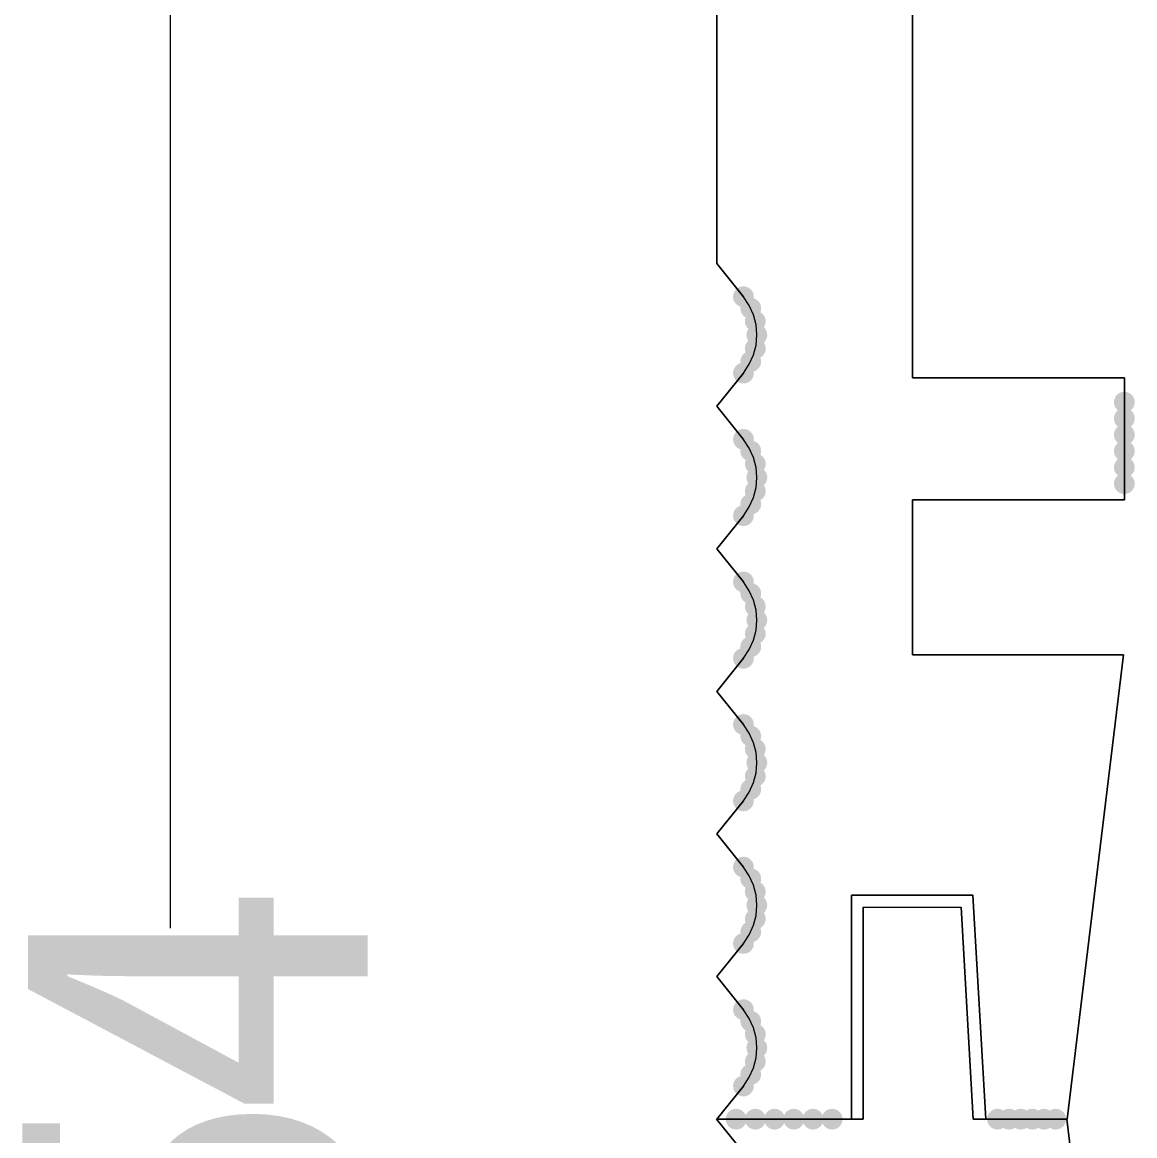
# Model space of a CAD drawing. Header units: millimetres. Extents: x 0 to 588, y 0 to 418.
# Drawn here: x 58.35 to 71.74, y 75.69 to 89.08 of the extents above; entities that cross this region are included whole.
import ezdxf

# ---------------------------------------------------------------- set-up
doc = ezdxf.new("R2010")
doc.units = ezdxf.units.MM

msp = doc.modelspace()

# ---------------------------------------------------------------- hatches: boundary and pattern name
h = msp.add_hatch(color=0)
edge = h.paths.add_edge_path()
edge.add_arc((67.029731, 85.780185), 0.125009, 0, 360)
h = msp.add_hatch(color=0)
edge = h.paths.add_edge_path()
edge.add_arc((67.029731, 85.780185), 0.125009, 0, 360)
h = msp.add_hatch(color=0)
edge = h.paths.add_edge_path()
edge.add_arc((67.117679, 85.640616), 0.125009, 0, 360)
h = msp.add_hatch(color=0)
edge = h.paths.add_edge_path()
edge.add_arc((67.172284, 85.484949), 0.125009, 0, 360)
h = msp.add_hatch(color=0)
edge = h.paths.add_edge_path()
edge.add_arc((67.190796, 85.321024), 0.125009, 0, 360)
h = msp.add_hatch(color=0)
edge = h.paths.add_edge_path()
edge.add_arc((67.172284, 85.157099), 0.125009, 0, 360)
h = msp.add_hatch(color=0)
edge = h.paths.add_edge_path()
edge.add_arc((67.117679, 85.001432), 0.125009, 0, 360)
h = msp.add_hatch(color=0)
edge = h.paths.add_edge_path()
edge.add_arc((67.029731, 84.861864), 0.125009, 0, 360)
h = msp.add_hatch(color=0)
edge = h.paths.add_edge_path()
edge.add_arc((71.611147, 84.512507), 0.125009, 0, 360)
h = msp.add_hatch(color=0)
edge = h.paths.add_edge_path()
edge.add_arc((71.611147, 84.316503), 0.125009, 0, 360)
h = msp.add_hatch(color=0)
edge = h.paths.add_edge_path()
edge.add_arc((71.611147, 84.120499), 0.125009, 0, 360)
h = msp.add_hatch(color=0)
edge = h.paths.add_edge_path()
edge.add_arc((67.029731, 84.065149), 0.125009, 0, 360)
h = msp.add_hatch(color=0)
edge = h.paths.add_edge_path()
edge.add_arc((67.029731, 84.065149), 0.125009, 0, 360)
h = msp.add_hatch(color=0)
edge = h.paths.add_edge_path()
edge.add_arc((67.117679, 83.925581), 0.125009, 0, 360)
h = msp.add_hatch(color=0)
edge = h.paths.add_edge_path()
edge.add_arc((71.611147, 83.924495), 0.125009, 0, 360)
h = msp.add_hatch(color=0)
edge = h.paths.add_edge_path()
edge.add_arc((67.172284, 83.769914), 0.125009, 0, 360)
h = msp.add_hatch(color=0)
edge = h.paths.add_edge_path()
edge.add_arc((71.611147, 83.728491), 0.125009, 0, 360)
h = msp.add_hatch(color=0)
edge = h.paths.add_edge_path()
edge.add_arc((67.190796, 83.605989), 0.125009, 0, 360)
h = msp.add_hatch(color=0)
edge = h.paths.add_edge_path()
edge.add_arc((71.611147, 83.532487), 0.125009, 0, 360)
h = msp.add_hatch(color=0)
edge = h.paths.add_edge_path()
edge.add_arc((67.172284, 83.442064), 0.125009, 0, 360)
h = msp.add_hatch(color=0)
edge = h.paths.add_edge_path()
edge.add_arc((67.117679, 83.286397), 0.125009, 0, 360)
h = msp.add_hatch(color=0)
edge = h.paths.add_edge_path()
edge.add_arc((67.029731, 83.146828), 0.125009, 0, 360)
h = msp.add_hatch(color=0)
edge = h.paths.add_edge_path()
edge.add_arc((67.029731, 82.350114), 0.125009, 0, 360)
h = msp.add_hatch(color=0)
edge = h.paths.add_edge_path()
edge.add_arc((67.029731, 82.350114), 0.125009, 0, 360)
h = msp.add_hatch(color=0)
edge = h.paths.add_edge_path()
edge.add_arc((67.117679, 82.210545), 0.125009, 0, 360)
h = msp.add_hatch(color=0)
edge = h.paths.add_edge_path()
edge.add_arc((67.172284, 82.054878), 0.125009, 0, 360)
h = msp.add_hatch(color=0)
edge = h.paths.add_edge_path()
edge.add_arc((67.190796, 81.890953), 0.125009, 0, 360)
h = msp.add_hatch(color=0)
edge = h.paths.add_edge_path()
edge.add_arc((67.172284, 81.727029), 0.125009, 0, 360)
h = msp.add_hatch(color=0)
edge = h.paths.add_edge_path()
edge.add_arc((67.117679, 81.571362), 0.125009, 0, 360)
h = msp.add_hatch(color=0)
edge = h.paths.add_edge_path()
edge.add_arc((67.029731, 81.431793), 0.125009, 0, 360)
h = msp.add_hatch(color=0)
edge = h.paths.add_edge_path()
edge.add_arc((67.029731, 80.635078), 0.125009, 0, 360)
h = msp.add_hatch(color=0)
edge = h.paths.add_edge_path()
edge.add_arc((67.029731, 80.635078), 0.125009, 0, 360)
h = msp.add_hatch(color=0)
edge = h.paths.add_edge_path()
edge.add_arc((67.117679, 80.49551), 0.125009, 0, 360)
h = msp.add_hatch(color=0)
edge = h.paths.add_edge_path()
edge.add_arc((67.172284, 80.339843), 0.125009, 0, 360)
h = msp.add_hatch(color=0)
edge = h.paths.add_edge_path()
edge.add_arc((67.190796, 80.175918), 0.125009, 0, 360)
h = msp.add_hatch(color=0)
edge = h.paths.add_edge_path()
edge.add_arc((67.172284, 80.011993), 0.125009, 0, 360)
h = msp.add_hatch(color=0)
edge = h.paths.add_edge_path()
edge.add_arc((67.117679, 79.856326), 0.125009, 0, 360)
h = msp.add_hatch(color=0)
edge = h.paths.add_edge_path()
edge.add_arc((67.029731, 79.716758), 0.125009, 0, 360)
h = msp.add_hatch(color=0)
edge = h.paths.add_edge_path()
edge.add_arc((67.029731, 78.920043), 0.125009, 0, 360)
h = msp.add_hatch(color=0)
edge = h.paths.add_edge_path()
edge.add_arc((67.029731, 78.920043), 0.125009, 0, 360)
h = msp.add_hatch(color=0)
edge = h.paths.add_edge_path()
edge.add_arc((67.117679, 78.780475), 0.125009, 0, 360)
h = msp.add_hatch(color=0)
edge = h.paths.add_edge_path()
edge.add_arc((67.172284, 78.624807), 0.125009, 0, 360)
h = msp.add_hatch(color=0)
edge = h.paths.add_edge_path()
edge.add_arc((67.190796, 78.460883), 0.125009, 0, 360)
h = msp.add_hatch(color=0)
edge = h.paths.add_edge_path()
edge.add_arc((67.172284, 78.296958), 0.125009, 0, 360)
h = msp.add_hatch(color=0)
edge = h.paths.add_edge_path()
edge.add_arc((67.117679, 78.141291), 0.125009, 0, 360)
h = msp.add_hatch(color=0)
edge = h.paths.add_edge_path()
edge.add_arc((67.029731, 78.001722), 0.125009, 0, 360)
h = msp.add_hatch(color=0)
edge = h.paths.add_edge_path()
edge.add_arc((67.029731, 77.205007), 0.125009, 0, 360)
h = msp.add_hatch(color=0)
edge = h.paths.add_edge_path()
edge.add_arc((67.029731, 77.205007), 0.125009, 0, 360)
h = msp.add_hatch(color=0)
edge = h.paths.add_edge_path()
edge.add_arc((67.117679, 77.065439), 0.125009, 0, 360)
h = msp.add_hatch(color=0)
edge = h.paths.add_edge_path()
edge.add_arc((67.172284, 76.909772), 0.125009, 0, 360)
h = msp.add_hatch(color=0)
edge = h.paths.add_edge_path()
edge.add_arc((67.190796, 76.745847), 0.125009, 0, 360)
h = msp.add_hatch(color=0)
edge = h.paths.add_edge_path()
edge.add_arc((67.172284, 76.581923), 0.125009, 0, 360)
h = msp.add_hatch(color=0)
edge = h.paths.add_edge_path()
edge.add_arc((67.117679, 76.426255), 0.125009, 0, 360)
h = msp.add_hatch(color=0)
edge = h.paths.add_edge_path()
edge.add_arc((67.029731, 76.286687), 0.125009, 0, 360)
h = msp.add_hatch(color=0)
edge = h.paths.add_edge_path()
edge.add_arc((66.94205, 75.88833), 0.125009, 0, 360)
h = msp.add_hatch(color=0)
edge = h.paths.add_edge_path()
edge.add_arc((66.94205, 75.88833), 0.125009, 0, 360)
h = msp.add_hatch(color=0)
edge = h.paths.add_edge_path()
edge.add_arc((66.94205, 75.88833), 0.125009, 0, 360)
h = msp.add_hatch(color=0)
edge = h.paths.add_edge_path()
edge.add_arc((67.173055, 75.88833), 0.125009, 0, 360)
h = msp.add_hatch(color=0)
edge = h.paths.add_edge_path()
edge.add_arc((67.173055, 75.88833), 0.125009, 0, 360)
h = msp.add_hatch(color=0)
edge = h.paths.add_edge_path()
edge.add_arc((67.173055, 75.88833), 0.125009, 0, 360)
h = msp.add_hatch(color=0)
edge = h.paths.add_edge_path()
edge.add_arc((67.40406, 75.88833), 0.125009, 0, 360)
h = msp.add_hatch(color=0)
edge = h.paths.add_edge_path()
edge.add_arc((67.40406, 75.88833), 0.125009, 0, 360)
h = msp.add_hatch(color=0)
edge = h.paths.add_edge_path()
edge.add_arc((67.40406, 75.88833), 0.125009, 0, 360)
h = msp.add_hatch(color=0)
edge = h.paths.add_edge_path()
edge.add_arc((67.635065, 75.88833), 0.125009, 0, 360)
h = msp.add_hatch(color=0)
edge = h.paths.add_edge_path()
edge.add_arc((67.635065, 75.88833), 0.125009, 0, 360)
h = msp.add_hatch(color=0)
edge = h.paths.add_edge_path()
edge.add_arc((67.635065, 75.88833), 0.125009, 0, 360)
h = msp.add_hatch(color=0)
edge = h.paths.add_edge_path()
edge.add_arc((67.866069, 75.88833), 0.125009, 0, 360)
h = msp.add_hatch(color=0)
edge = h.paths.add_edge_path()
edge.add_arc((67.866069, 75.88833), 0.125009, 0, 360)
h = msp.add_hatch(color=0)
edge = h.paths.add_edge_path()
edge.add_arc((67.866069, 75.88833), 0.125009, 0, 360)
h = msp.add_hatch(color=0)
edge = h.paths.add_edge_path()
edge.add_arc((68.097074, 75.88833), 0.125009, 0, 360)
h = msp.add_hatch(color=0)
edge = h.paths.add_edge_path()
edge.add_arc((68.097074, 75.88833), 0.125009, 0, 360)
h = msp.add_hatch(color=0)
edge = h.paths.add_edge_path()
edge.add_arc((68.097074, 75.88833), 0.125009, 0, 360)
h = msp.add_hatch(color=0)
edge = h.paths.add_edge_path()
edge.add_arc((70.085325, 75.88833), 0.125009, 0, 360)
h = msp.add_hatch(color=0)
edge = h.paths.add_edge_path()
edge.add_arc((70.225293, 75.88833), 0.125009, 0, 360)
h = msp.add_hatch(color=0)
edge = h.paths.add_edge_path()
edge.add_arc((70.365261, 75.88833), 0.125009, 0, 360)
h = msp.add_hatch(color=0)
edge = h.paths.add_edge_path()
edge.add_arc((70.505229, 75.88833), 0.125009, 0, 360)
h = msp.add_hatch(color=0)
edge = h.paths.add_edge_path()
edge.add_arc((70.645197, 75.88833), 0.125009, 0, 360)
h = msp.add_hatch(color=0)
edge = h.paths.add_edge_path()
edge.add_arc((70.785164, 75.88833), 0.125009, 0, 360)

# ---------------------------------------------------------------- linework, layer by layer
at = {"color": 1, "lineweight": 0}
msp.add_lwpolyline([(60.132209, 101.368838), (60.132209, 78.187004)], dxfattribs=at)
at = {"color": 0, "lineweight": 0}
for points in [[(66.711046, 86.178524), (66.711046, 91.32363)], [(69.063094, 90.392611), (69.063094, 84.806496)], [(67.029731, 85.780167), (66.711046, 86.178524)], [(66.711046, 84.463489), (67.029731, 84.861846)], [(69.063094, 84.806496), (71.611147, 84.806496)], [(71.611147, 84.806496), (71.611147, 83.336465)], [(67.029731, 84.065132), (66.711046, 84.463489)], [(71.611147, 83.336465), (69.063094, 83.336465)], [(69.063094, 83.336465), (69.063094, 81.474427)], [(66.711046, 82.748453), (67.029731, 83.146811)], [(67.029731, 82.350096), (66.711046, 82.748453)], [(66.711046, 81.033418), (67.029731, 81.431776)], [(69.063094, 81.474427), (71.599319, 81.474427)], [(71.599319, 81.474427), (70.925133, 75.888312)], [(67.029731, 80.635061), (66.711046, 81.033418)], [(66.711046, 79.318383), (67.029731, 79.71674)], [(67.029731, 78.920025), (66.711046, 79.318383)], [(69.789873, 78.583367), (68.328079, 78.583367)], [(68.328079, 78.583367), (68.328079, 75.888312)], [(69.945357, 75.888312), (69.789873, 78.583367)], [(68.470964, 75.888312), (68.470964, 78.436365)], [(69.646988, 78.436365), (69.793991, 75.888312)], [(66.711046, 77.603347), (67.029731, 78.001705)], [(67.029731, 77.20499), (66.711046, 77.603347)], [(66.711046, 75.888312), (67.029731, 76.286669)], [(67.025613, 75.489955), (66.706927, 75.888312)], [(66.706927, 75.888312), (68.470964, 75.888312)], [(68.328079, 75.888312), (66.711046, 75.888312)], [(66.711046, 75.888312), (68.328079, 75.888312)], [(69.793991, 75.888312), (70.921014, 75.888312)], [(70.925133, 75.888312), (69.945357, 75.888312)], [(70.921014, 75.888312), (71.5952, 70.302197)]]:
    msp.add_lwpolyline(points, close=True, dxfattribs=at)
for points in [[(66.711046, 86.178524), (66.711046, 91.32363)], [(66.711046, 86.178524), (66.711046, 91.32363)], [(69.063094, 90.392611), (69.063094, 84.806496)], [(69.063094, 84.806496), (69.063094, 90.392611)], [(67.029731, 85.780167), (66.711046, 86.178524)], [(66.711046, 86.178524), (67.029731, 85.780167)], [(67.029731, 84.861846), (67.100197, 84.967367), (67.15053, 85.080833), (67.18073, 85.199596), (67.190796, 85.321007), (67.18073, 85.442418), (67.15053, 85.56118), (67.100197, 85.674646), (67.029731, 85.780167)], [(67.029731, 84.861846), (67.100197, 84.967367), (67.15053, 85.080833), (67.18073, 85.199596), (67.190796, 85.321007), (67.18073, 85.442418), (67.15053, 85.56118), (67.100197, 85.674646), (67.029731, 85.780167)], [(67.029731, 84.861846), (67.100197, 84.967367), (67.15053, 85.080833), (67.18073, 85.199596), (67.190796, 85.321007), (67.18073, 85.442418), (67.15053, 85.56118), (67.100197, 85.674646), (67.029731, 85.780167)], [(67.029731, 84.861846), (67.100197, 84.967367), (67.15053, 85.080833), (67.18073, 85.199596), (67.190796, 85.321007), (67.18073, 85.442418), (67.15053, 85.56118), (67.100197, 85.674646), (67.029731, 85.780167)], [(67.029731, 84.861846), (67.100197, 84.967367), (67.15053, 85.080833), (67.18073, 85.199596), (67.190796, 85.321007), (67.18073, 85.442418), (67.15053, 85.56118), (67.100197, 85.674646), (67.029731, 85.780167)], [(67.029731, 84.861846), (67.100197, 84.967367), (67.15053, 85.080833), (67.18073, 85.199596), (67.190796, 85.321007), (67.18073, 85.442418), (67.15053, 85.56118), (67.100197, 85.674646), (67.029731, 85.780167)], [(67.029731, 84.861846), (67.100197, 84.967367), (67.15053, 85.080833), (67.18073, 85.199596), (67.190796, 85.321007), (67.18073, 85.442418), (67.15053, 85.56118), (67.100197, 85.674646), (67.029731, 85.780167)], [(67.029731, 84.861846), (67.100197, 84.967367), (67.15053, 85.080833), (67.18073, 85.199596), (67.190796, 85.321007), (67.18073, 85.442418), (67.15053, 85.56118), (67.100197, 85.674646), (67.029731, 85.780167)], [(67.029731, 84.861846), (67.100197, 84.967367), (67.15053, 85.080833), (67.18073, 85.199596), (67.190796, 85.321007), (67.18073, 85.442418), (67.15053, 85.56118), (67.100197, 85.674646), (67.029731, 85.780167)], [(67.029731, 84.861846), (67.100197, 84.967367), (67.15053, 85.080833), (67.18073, 85.199596), (67.190796, 85.321007), (67.18073, 85.442418), (67.15053, 85.56118), (67.100197, 85.674646), (67.029731, 85.780167)], [(66.711046, 84.463489), (67.029731, 84.861846)], [(67.029731, 84.861846), (66.711046, 84.463489)], [(69.063094, 84.806496), (71.611147, 84.806496)], [(69.063094, 84.806496), (71.611147, 84.806496)], [(71.611147, 84.806496), (71.611147, 83.336465)], [(71.611147, 84.806496), (71.611147, 83.336465)], [(71.611147, 83.336465), (71.611147, 84.708494)], [(71.611147, 83.336465), (71.611147, 84.708494)], [(71.611147, 83.336465), (71.611147, 84.708494)], [(71.611147, 83.336465), (71.611147, 84.708494)], [(71.611147, 83.336465), (71.611147, 84.708494)], [(71.611147, 83.336465), (71.611147, 84.708494), (71.611147, 83.336465), (71.611147, 84.708494)], [(67.029731, 84.065132), (66.711046, 84.463489)], [(66.711046, 84.463489), (67.029731, 84.065132)], [(67.029731, 83.146811), (67.100197, 83.252332), (67.15053, 83.365797), (67.18073, 83.48456), (67.190796, 83.605971), (67.18073, 83.727382), (67.15053, 83.846145), (67.100197, 83.959611), (67.029731, 84.065132)], [(67.029731, 83.146811), (67.100197, 83.252332), (67.15053, 83.365797), (67.18073, 83.48456), (67.190796, 83.605971), (67.18073, 83.727382), (67.15053, 83.846145), (67.100197, 83.959611), (67.029731, 84.065132)], [(67.029731, 83.146811), (67.100197, 83.252332), (67.15053, 83.365797), (67.18073, 83.48456), (67.190796, 83.605971), (67.18073, 83.727382), (67.15053, 83.846145), (67.100197, 83.959611), (67.029731, 84.065132)], [(67.029731, 83.146811), (67.100197, 83.252332), (67.15053, 83.365797), (67.18073, 83.48456), (67.190796, 83.605971), (67.18073, 83.727382), (67.15053, 83.846145), (67.100197, 83.959611), (67.029731, 84.065132)], [(67.029731, 83.146811), (67.100197, 83.252332), (67.15053, 83.365797), (67.18073, 83.48456), (67.190796, 83.605971), (67.18073, 83.727382), (67.15053, 83.846145), (67.100197, 83.959611), (67.029731, 84.065132)], [(67.029731, 83.146811), (67.100197, 83.252332), (67.15053, 83.365797), (67.18073, 83.48456), (67.190796, 83.605971), (67.18073, 83.727382), (67.15053, 83.846145), (67.100197, 83.959611), (67.029731, 84.065132)], [(67.029731, 83.146811), (67.100197, 83.252332), (67.15053, 83.365797), (67.18073, 83.48456), (67.190796, 83.605971), (67.18073, 83.727382), (67.15053, 83.846145), (67.100197, 83.959611), (67.029731, 84.065132)], [(67.029731, 83.146811), (67.100197, 83.252332), (67.15053, 83.365797), (67.18073, 83.48456), (67.190796, 83.605971), (67.18073, 83.727382), (67.15053, 83.846145), (67.100197, 83.959611), (67.029731, 84.065132)], [(67.029731, 83.146811), (67.100197, 83.252332), (67.15053, 83.365797), (67.18073, 83.48456), (67.190796, 83.605971), (67.18073, 83.727382), (67.15053, 83.846145), (67.100197, 83.959611), (67.029731, 84.065132)], [(67.029731, 83.146811), (67.100197, 83.252332), (67.15053, 83.365797), (67.18073, 83.48456), (67.190796, 83.605971), (67.18073, 83.727382), (67.15053, 83.846145), (67.100197, 83.959611), (67.029731, 84.065132)], [(69.063094, 83.336465), (69.063094, 81.474427)], [(71.611147, 83.336465), (69.063094, 83.336465)], [(69.063094, 83.336465), (69.063094, 81.474427)], [(71.611147, 83.336465), (69.063094, 83.336465)], [(66.711046, 82.748453), (67.029731, 83.146811)], [(67.029731, 83.146811), (66.711046, 82.748453)], [(67.029731, 82.350096), (66.711046, 82.748453)], [(66.711046, 82.748453), (67.029731, 82.350096)], [(67.029731, 81.431776), (67.100197, 81.537296), (67.15053, 81.650762), (67.18073, 81.769525), (67.190796, 81.890936), (67.18073, 82.012347), (67.15053, 82.131109), (67.100197, 82.244575), (67.029731, 82.350096)], [(67.029731, 81.431776), (67.100197, 81.537296), (67.15053, 81.650762), (67.18073, 81.769525), (67.190796, 81.890936), (67.18073, 82.012347), (67.15053, 82.131109), (67.100197, 82.244575), (67.029731, 82.350096)], [(67.029731, 81.431776), (67.100197, 81.537296), (67.15053, 81.650762), (67.18073, 81.769525), (67.190796, 81.890936), (67.18073, 82.012347), (67.15053, 82.131109), (67.100197, 82.244575), (67.029731, 82.350096)], [(67.029731, 81.431776), (67.100197, 81.537296), (67.15053, 81.650762), (67.18073, 81.769525), (67.190796, 81.890936), (67.18073, 82.012347), (67.15053, 82.131109), (67.100197, 82.244575), (67.029731, 82.350096)], [(67.029731, 81.431776), (67.100197, 81.537296), (67.15053, 81.650762), (67.18073, 81.769525), (67.190796, 81.890936), (67.18073, 82.012347), (67.15053, 82.131109), (67.100197, 82.244575), (67.029731, 82.350096)], [(67.029731, 81.431776), (67.100197, 81.537296), (67.15053, 81.650762), (67.18073, 81.769525), (67.190796, 81.890936), (67.18073, 82.012347), (67.15053, 82.131109), (67.100197, 82.244575), (67.029731, 82.350096)], [(67.029731, 81.431776), (67.100197, 81.537296), (67.15053, 81.650762), (67.18073, 81.769525), (67.190796, 81.890936), (67.18073, 82.012347), (67.15053, 82.131109), (67.100197, 82.244575), (67.029731, 82.350096)], [(67.029731, 81.431776), (67.100197, 81.537296), (67.15053, 81.650762), (67.18073, 81.769525), (67.190796, 81.890936), (67.18073, 82.012347), (67.15053, 82.131109), (67.100197, 82.244575), (67.029731, 82.350096)], [(67.029731, 81.431776), (67.100197, 81.537296), (67.15053, 81.650762), (67.18073, 81.769525), (67.190796, 81.890936), (67.18073, 82.012347), (67.15053, 82.131109), (67.100197, 82.244575), (67.029731, 82.350096)], [(67.029731, 81.431776), (67.100197, 81.537296), (67.15053, 81.650762), (67.18073, 81.769525), (67.190796, 81.890936), (67.18073, 82.012347), (67.15053, 82.131109), (67.100197, 82.244575), (67.029731, 82.350096)], [(66.711046, 81.033418), (67.029731, 81.431776)], [(67.029731, 81.431776), (66.711046, 81.033418)], [(69.063094, 81.474427), (71.599319, 81.474427)], [(69.063094, 81.474427), (71.599319, 81.474427)], [(71.599319, 81.474427), (70.925133, 75.888312)], [(70.925133, 75.888312), (71.599319, 81.474427)], [(67.029731, 80.635061), (66.711046, 81.033418)], [(66.711046, 81.033418), (67.029731, 80.635061)], [(67.029731, 79.71674), (67.100197, 79.822261), (67.15053, 79.935727), (67.18073, 80.054489), (67.190796, 80.1759), (67.18073, 80.297311), (67.15053, 80.416074), (67.100197, 80.52954), (67.029731, 80.635061)], [(67.029731, 79.71674), (67.100197, 79.822261), (67.15053, 79.935727), (67.18073, 80.054489), (67.190796, 80.1759), (67.18073, 80.297311), (67.15053, 80.416074), (67.100197, 80.52954), (67.029731, 80.635061)], [(67.029731, 79.71674), (67.100197, 79.822261), (67.15053, 79.935727), (67.18073, 80.054489), (67.190796, 80.1759), (67.18073, 80.297311), (67.15053, 80.416074), (67.100197, 80.52954), (67.029731, 80.635061)], [(67.029731, 79.71674), (67.100197, 79.822261), (67.15053, 79.935727), (67.18073, 80.054489), (67.190796, 80.1759), (67.18073, 80.297311), (67.15053, 80.416074), (67.100197, 80.52954), (67.029731, 80.635061)], [(67.029731, 79.71674), (67.100197, 79.822261), (67.15053, 79.935727), (67.18073, 80.054489), (67.190796, 80.1759), (67.18073, 80.297311), (67.15053, 80.416074), (67.100197, 80.52954), (67.029731, 80.635061)], [(67.029731, 79.71674), (67.100197, 79.822261), (67.15053, 79.935727), (67.18073, 80.054489), (67.190796, 80.1759), (67.18073, 80.297311), (67.15053, 80.416074), (67.100197, 80.52954), (67.029731, 80.635061)], [(67.029731, 79.71674), (67.100197, 79.822261), (67.15053, 79.935727), (67.18073, 80.054489), (67.190796, 80.1759), (67.18073, 80.297311), (67.15053, 80.416074), (67.100197, 80.52954), (67.029731, 80.635061)], [(67.029731, 79.71674), (67.100197, 79.822261), (67.15053, 79.935727), (67.18073, 80.054489), (67.190796, 80.1759), (67.18073, 80.297311), (67.15053, 80.416074), (67.100197, 80.52954), (67.029731, 80.635061)], [(67.029731, 79.71674), (67.100197, 79.822261), (67.15053, 79.935727), (67.18073, 80.054489), (67.190796, 80.1759), (67.18073, 80.297311), (67.15053, 80.416074), (67.100197, 80.52954), (67.029731, 80.635061)], [(67.029731, 79.71674), (67.100197, 79.822261), (67.15053, 79.935727), (67.18073, 80.054489), (67.190796, 80.1759), (67.18073, 80.297311), (67.15053, 80.416074), (67.100197, 80.52954), (67.029731, 80.635061)], [(66.711046, 79.318383), (67.029731, 79.71674)], [(67.029731, 79.71674), (66.711046, 79.318383)], [(67.029731, 78.920025), (66.711046, 79.318383)], [(66.711046, 79.318383), (67.029731, 78.920025)], [(67.029731, 78.001705), (67.100197, 78.107225), (67.15053, 78.220691), (67.18073, 78.339454), (67.190796, 78.460865), (67.18073, 78.582276), (67.15053, 78.701039), (67.100197, 78.814504), (67.029731, 78.920025)], [(67.029731, 78.001705), (67.100197, 78.107225), (67.15053, 78.220691), (67.18073, 78.339454), (67.190796, 78.460865), (67.18073, 78.582276), (67.15053, 78.701039), (67.100197, 78.814504), (67.029731, 78.920025)], [(67.029731, 78.001705), (67.100197, 78.107225), (67.15053, 78.220691), (67.18073, 78.339454), (67.190796, 78.460865), (67.18073, 78.582276), (67.15053, 78.701039), (67.100197, 78.814504), (67.029731, 78.920025)], [(67.029731, 78.001705), (67.100197, 78.107225), (67.15053, 78.220691), (67.18073, 78.339454), (67.190796, 78.460865), (67.18073, 78.582276), (67.15053, 78.701039), (67.100197, 78.814504), (67.029731, 78.920025)], [(67.029731, 78.001705), (67.100197, 78.107225), (67.15053, 78.220691), (67.18073, 78.339454), (67.190796, 78.460865), (67.18073, 78.582276), (67.15053, 78.701039), (67.100197, 78.814504), (67.029731, 78.920025)], [(67.029731, 78.001705), (67.100197, 78.107225), (67.15053, 78.220691), (67.18073, 78.339454), (67.190796, 78.460865), (67.18073, 78.582276), (67.15053, 78.701039), (67.100197, 78.814504), (67.029731, 78.920025)], [(67.029731, 78.001705), (67.100197, 78.107225), (67.15053, 78.220691), (67.18073, 78.339454), (67.190796, 78.460865), (67.18073, 78.582276), (67.15053, 78.701039), (67.100197, 78.814504), (67.029731, 78.920025)], [(67.029731, 78.001705), (67.100197, 78.107225), (67.15053, 78.220691), (67.18073, 78.339454), (67.190796, 78.460865), (67.18073, 78.582276), (67.15053, 78.701039), (67.100197, 78.814504), (67.029731, 78.920025)], [(67.029731, 78.001705), (67.100197, 78.107225), (67.15053, 78.220691), (67.18073, 78.339454), (67.190796, 78.460865), (67.18073, 78.582276), (67.15053, 78.701039), (67.100197, 78.814504), (67.029731, 78.920025)], [(67.029731, 78.001705), (67.100197, 78.107225), (67.15053, 78.220691), (67.18073, 78.339454), (67.190796, 78.460865), (67.18073, 78.582276), (67.15053, 78.701039), (67.100197, 78.814504), (67.029731, 78.920025)], [(68.328079, 78.583367), (68.328079, 75.888312)], [(69.789873, 78.583367), (68.328079, 78.583367)], [(68.328079, 75.888312), (68.328079, 78.583367)], [(68.328079, 78.583367), (69.789873, 78.583367)], [(69.945357, 75.888312), (69.789873, 78.583367)], [(69.789873, 78.583367), (69.945357, 75.888312)], [(68.470964, 75.888312), (68.470964, 78.436365)], [(68.470964, 75.888312), (68.470964, 78.436365)], [(68.470964, 78.436365), (69.646988, 78.436365)], [(69.646988, 78.436365), (69.793991, 75.888312)], [(69.646988, 78.436365), (69.793991, 75.888312)], [(66.711046, 77.603347), (67.029731, 78.001705)], [(67.029731, 78.001705), (66.711046, 77.603347)], [(67.029731, 77.20499), (66.711046, 77.603347)], [(66.711046, 77.603347), (67.029731, 77.20499)], [(67.029731, 76.286669), (67.100197, 76.39219), (67.15053, 76.505656), (67.18073, 76.624419), (67.190796, 76.74583), (67.18073, 76.867241), (67.15053, 76.986003), (67.100197, 77.099469), (67.029731, 77.20499)], [(67.029731, 76.286669), (67.100197, 76.39219), (67.15053, 76.505656), (67.18073, 76.624419), (67.190796, 76.74583), (67.18073, 76.867241), (67.15053, 76.986003), (67.100197, 77.099469), (67.029731, 77.20499)], [(67.029731, 76.286669), (67.100197, 76.39219), (67.15053, 76.505656), (67.18073, 76.624419), (67.190796, 76.74583), (67.18073, 76.867241), (67.15053, 76.986003), (67.100197, 77.099469), (67.029731, 77.20499)], [(67.029731, 76.286669), (67.100197, 76.39219), (67.15053, 76.505656), (67.18073, 76.624419), (67.190796, 76.74583), (67.18073, 76.867241), (67.15053, 76.986003), (67.100197, 77.099469), (67.029731, 77.20499)], [(67.029731, 76.286669), (67.100197, 76.39219), (67.15053, 76.505656), (67.18073, 76.624419), (67.190796, 76.74583), (67.18073, 76.867241), (67.15053, 76.986003), (67.100197, 77.099469), (67.029731, 77.20499)], [(67.029731, 76.286669), (67.100197, 76.39219), (67.15053, 76.505656), (67.18073, 76.624419), (67.190796, 76.74583), (67.18073, 76.867241), (67.15053, 76.986003), (67.100197, 77.099469), (67.029731, 77.20499)], [(67.029731, 76.286669), (67.100197, 76.39219), (67.15053, 76.505656), (67.18073, 76.624419), (67.190796, 76.74583), (67.18073, 76.867241), (67.15053, 76.986003), (67.100197, 77.099469), (67.029731, 77.20499)], [(67.029731, 76.286669), (67.100197, 76.39219), (67.15053, 76.505656), (67.18073, 76.624419), (67.190796, 76.74583), (67.18073, 76.867241), (67.15053, 76.986003), (67.100197, 77.099469), (67.029731, 77.20499)], [(67.029731, 76.286669), (67.100197, 76.39219), (67.15053, 76.505656), (67.18073, 76.624419), (67.190796, 76.74583), (67.18073, 76.867241), (67.15053, 76.986003), (67.100197, 77.099469), (67.029731, 77.20499)], [(67.029731, 76.286669), (67.100197, 76.39219), (67.15053, 76.505656), (67.18073, 76.624419), (67.190796, 76.74583), (67.18073, 76.867241), (67.15053, 76.986003), (67.100197, 77.099469), (67.029731, 77.20499)], [(66.711046, 75.888312), (67.029731, 76.286669)], [(67.029731, 76.286669), (66.711046, 75.888312)], [(67.025613, 75.489955), (66.706927, 75.888312)], [(66.706927, 75.888312), (68.470964, 75.888312)], [(67.025613, 75.489955), (66.706927, 75.888312)], [(68.470964, 75.888312), (66.706927, 75.888312)], [(68.328079, 75.888312), (66.711046, 75.888312)], [(66.711046, 75.888312), (68.328079, 75.888312)], [(66.711046, 75.888312), (68.328079, 75.888312)], [(66.711046, 75.888312), (68.328079, 75.888312)], [(66.711046, 75.888312), (68.328079, 75.888312)], [(66.711046, 75.888312), (68.328079, 75.888312)], [(66.711046, 75.888312), (68.328079, 75.888312)], [(66.711046, 75.888312), (68.328079, 75.888312), (66.711046, 75.888312), (68.328079, 75.888312)], [(66.711046, 75.888312), (68.328079, 75.888312)], [(66.711046, 75.888312), (68.328079, 75.888312)], [(66.711046, 75.888312), (68.328079, 75.888312)], [(66.711046, 75.888312), (68.328079, 75.888312)], [(66.711046, 75.888312), (68.328079, 75.888312)], [(66.711046, 75.888312), (68.328079, 75.888312), (66.711046, 75.888312), (68.328079, 75.888312)], [(66.711046, 75.888312), (68.328079, 75.888312)], [(66.711046, 75.888312), (68.328079, 75.888312)], [(66.711046, 75.888312), (68.328079, 75.888312)], [(66.711046, 75.888312), (68.328079, 75.888312)], [(66.711046, 75.888312), (68.328079, 75.888312)], [(66.711046, 75.888312), (68.328079, 75.888312)], [(69.793991, 75.888312), (70.921014, 75.888312)], [(70.921014, 75.888312), (69.793991, 75.888312)], [(70.925133, 75.888312), (69.945357, 75.888312)], [(69.945357, 75.888312), (70.925133, 75.888312)], [(69.945357, 75.888312), (70.925133, 75.888312)], [(69.945357, 75.888312), (70.925133, 75.888312)], [(69.945357, 75.888312), (70.925133, 75.888312)], [(69.945357, 75.888312), (70.925133, 75.888312)], [(69.945357, 75.888312), (70.925133, 75.888312)], [(69.945357, 75.888312), (70.925133, 75.888312), (69.945357, 75.888312), (70.925133, 75.888312)], [(70.921014, 75.888312), (71.5952, 70.302197)], [(70.921014, 75.888312), (71.5952, 70.302197)]]:
    msp.add_lwpolyline(points, dxfattribs=at)

# ---------------------------------------------------------------- texts
at = {"color": 0, "char_height": 4.206831, "attachment_point": 7, "rotation": 90}
for s, insert in [('{\\fSimSun|b0|i0|c0;4}', (62.510293, 75.90256)), ('{\\fSimSun|b0|i0|c0;5}', (62.510293, 73.433116))]:
    msp.add_mtext(s, dxfattribs=dict(at, insert=insert))

doc.saveas('drawing.dxf')
